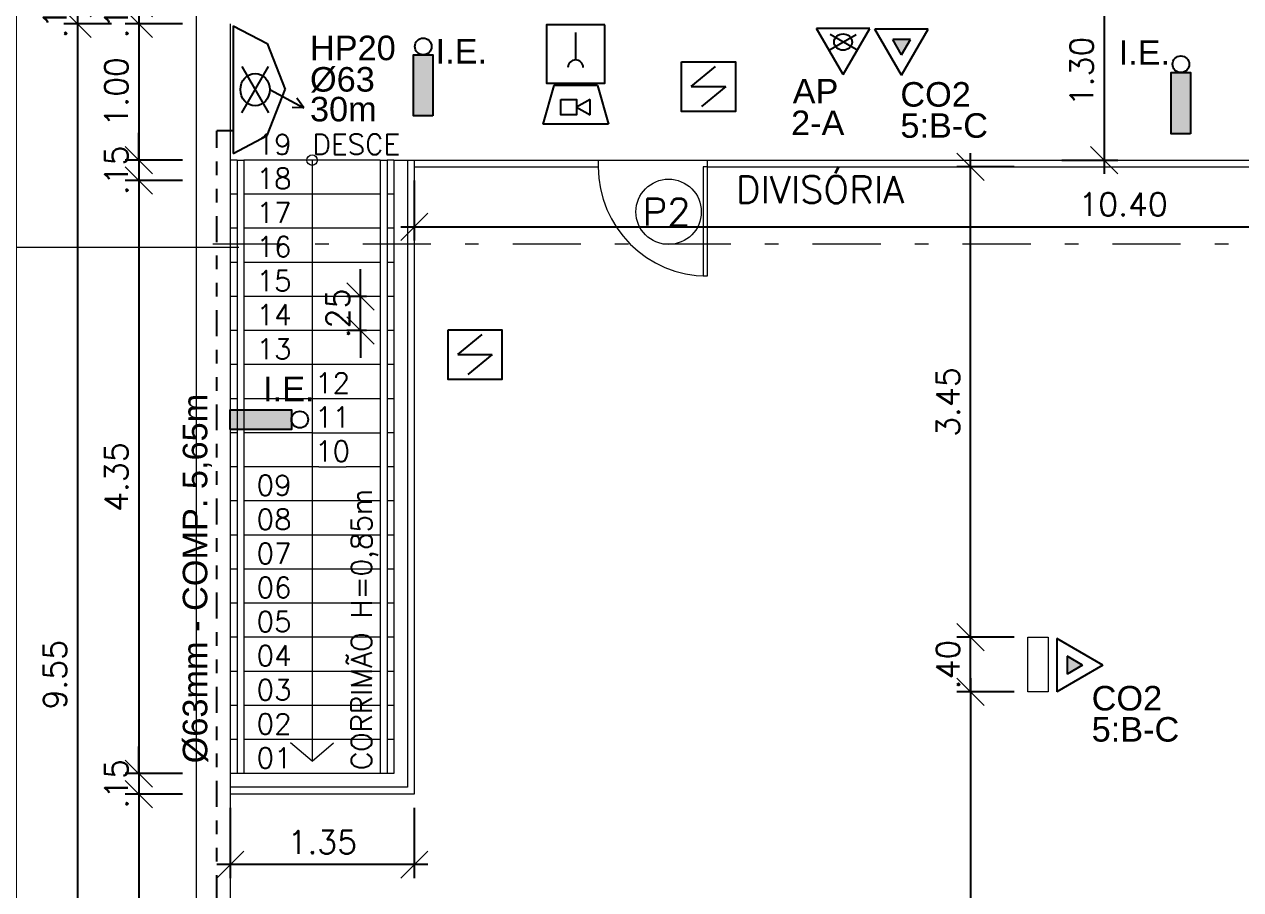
# Model space of a CAD drawing. Header units: millimetres. Extents: x 521 to 1055, y 261 to 520.
# Drawn here: x 666.04 to 674.97, y 493.17 to 499.51 of the extents above; entities that cross this region are included whole.
import ezdxf
from ezdxf.enums import TextEntityAlignment as Align

# ---------------------------------------------------------------- set-up
doc = ezdxf.new("R2010")
doc.units = ezdxf.units.MM
for name, pattern in [('CONTINU', [0]), ('DASHDOTX2', [2, 1, -0.5, 0, -0.5]), ('DIVIDE2', [15.875, 6.35, -3.175, 0, -3.175, 0, -3.175])]:
    doc.linetypes.add(name, pattern=pattern)
doc.layers.add('0.1', color=8, linetype='Continuous', lineweight=13)
doc.layers.add('ppci', color=8, linetype='Continuous')
doc.styles.add('80X50', font='romans.shx')
doc.styles.add('ROMANS', font='romans')
doc.styles.get("Standard").update_dxf_attribs({"font": 'romans.shx'})
doc.styles.add('STYLE1', font='sanss___.ttf')
doc.dimstyles.new('Fares Eng - 50', dxfattribs={"dimscale": 2, "dimtxt": 0.085, "dimasz": 0.1, "dimexe": 0.05, "dimexo": 0.05, "dimgap": 0.04, "dimtad": 1, "dimzin": 4, "dimdsep": 46, "dimtxsty": 'ROMANS', "dimblk1": 'OBLIQUE', "dimblk2": 'OBLIQUE', "dimsah": 1, "dimcen": 0.05, "dimdle": 0.05, "dimclrd": 8, "dimclre": 8, "dimclrt": 8, "dimaunit": 1, "dimadec": 0, "dimazin": 0, "dimtfac": 1, "dimtix": 1, "dimtmove": 2, "dimatfit": 0, "dimldrblk": 'OPEN90', "dimfxl": 1, "dimtolj": 1, "dimtzin": 0, "dimarcsym": 0})

# ---------------------------------------------------------------- blocks, each defined once
blk = doc.blocks.new('_OBLIQUE')
at = {"color": 0, "linetype": 'ByBlock'}
blk.add_line((-0.5, -0.5), (0.5, 0.5), dxfattribs=at)
blk = doc.blocks.new('*D78')
at = {"layer": '0.1', "color": 8, "linetype": 'CONTINU', "lineweight": -2, "transparency": 16777216}
for p, q in [((666.8814, 499.6669), (666.8814, 499.8669)), ((667.2027, 499.6669), (666.7814, 499.6669)), ((666.8814, 499.6669), (666.8814, 499.5169)), ((667.2027, 499.5169), (666.7814, 499.5169)), ((666.8814, 499.5169), (666.8814, 499.3169))]:
    blk.add_line(p, q, dxfattribs=at)
at = {"layer": 'DEFPOINTS', "color": 0, "linetype": 'CONTINU', "lineweight": -2, "transparency": 16777216}
for p in [(667.3027, 499.6669), (666.8814, 499.5169), (667.3027, 499.5169)]:
    blk.add_point(p, dxfattribs=at)
at = {"layer": '0.1', "color": 8, "linetype": 'CONTINU', "lineweight": -2, "transparency": 16777216, "xscale": 0.2, "yscale": 0.2, "zscale": 0.2}
for p, rotation in [((666.8814, 499.6669), 270), ((666.8814, 499.5169), 90)]:
    blk.add_blockref('_OBLIQUE', p, dxfattribs=dict(at, rotation=rotation))
at = {"layer": '0.1', "color": 8, "linetype": 'CONTINU', "transparency": 16777216, "insert": (666.7164, 499.5919), "char_height": 0.17, "attachment_point": 5, "rotation": 90, "style": 'ROMANS'}
blk.add_mtext('\\A1;.15', dxfattribs=at)
blk = doc.blocks.new('_Open90')
at = {"color": 0, "linetype": 'ByBlock', "lineweight": -2}
for p, q in [((-0.5, 0.5), (0, 0)), ((0, 0), (-1, 0)), ((0, 0), (-0.5, -0.5))]:
    blk.add_line(p, q, dxfattribs=at)
blk = doc.blocks.new('*D79')
at = {"layer": '0.1', "color": 8, "linetype": 'CONTINU', "lineweight": -2, "transparency": 16777216}
for p, q in [((666.8814, 499.6169), (666.8814, 498.4169)), ((667.2027, 499.5169), (666.7814, 499.5169)), ((667.2027, 498.5169), (666.7814, 498.5169))]:
    blk.add_line(p, q, dxfattribs=at)
at = {"layer": 'DEFPOINTS', "color": 0, "linetype": 'CONTINU', "lineweight": -2, "transparency": 16777216}
for p in [(667.3027, 499.5169), (666.8814, 498.5169), (667.3027, 498.5169)]:
    blk.add_point(p, dxfattribs=at)
at = {"layer": '0.1', "color": 8, "linetype": 'CONTINU', "lineweight": -2, "transparency": 16777216, "xscale": 0.2, "yscale": 0.2, "zscale": 0.2}
for p, rotation in [((666.8814, 499.5169), 90), ((666.8814, 498.5169), 270)]:
    blk.add_blockref('_OBLIQUE', p, dxfattribs=dict(at, rotation=rotation))
at = {"layer": '0.1', "color": 8, "linetype": 'CONTINU', "transparency": 16777216, "insert": (666.7164, 499.0169), "char_height": 0.17, "attachment_point": 5, "rotation": 90, "style": 'ROMANS'}
blk.add_mtext('\\A1;1.00', dxfattribs=at)
blk = doc.blocks.new('*D80')
at = {"layer": '0.1', "color": 8, "linetype": 'CONTINU', "lineweight": -2, "transparency": 16777216}
for p, q in [((666.8814, 498.5169), (666.8814, 498.7169)), ((667.2027, 498.5169), (666.7814, 498.5169)), ((666.8814, 498.5169), (666.8814, 498.3669)), ((667.2027, 498.3669), (666.7814, 498.3669)), ((666.8814, 498.3669), (666.8814, 498.1669))]:
    blk.add_line(p, q, dxfattribs=at)
at = {"layer": 'DEFPOINTS', "color": 0, "linetype": 'CONTINU', "lineweight": -2, "transparency": 16777216}
for p in [(667.3027, 498.5169), (666.8814, 498.3669), (667.3027, 498.3669)]:
    blk.add_point(p, dxfattribs=at)
at = {"layer": '0.1', "color": 8, "linetype": 'CONTINU', "lineweight": -2, "transparency": 16777216, "xscale": 0.2, "yscale": 0.2, "zscale": 0.2}
for p, rotation in [((666.8814, 498.5169), 270), ((666.8814, 498.3669), 90)]:
    blk.add_blockref('_OBLIQUE', p, dxfattribs=dict(at, rotation=rotation))
at = {"layer": '0.1', "color": 8, "linetype": 'CONTINU', "transparency": 16777216, "insert": (666.7164, 498.4419), "char_height": 0.17, "attachment_point": 5, "rotation": 90, "style": 'ROMANS'}
blk.add_mtext('\\A1;.15', dxfattribs=at)
blk = doc.blocks.new('*D81')
at = {"layer": '0.1', "color": 8, "linetype": 'CONTINU', "lineweight": -2, "transparency": 16777216}
for p, q in [((666.8814, 498.4669), (666.8814, 493.9169)), ((667.2027, 498.3669), (666.7814, 498.3669)), ((667.2027, 494.0169), (666.7814, 494.0169))]:
    blk.add_line(p, q, dxfattribs=at)
at = {"layer": 'DEFPOINTS', "color": 0, "linetype": 'CONTINU', "lineweight": -2, "transparency": 16777216}
for p in [(667.3027, 498.3669), (666.8814, 494.0169), (667.3027, 494.0169)]:
    blk.add_point(p, dxfattribs=at)
at = {"layer": '0.1', "color": 8, "linetype": 'CONTINU', "lineweight": -2, "transparency": 16777216, "xscale": 0.2, "yscale": 0.2, "zscale": 0.2}
for p, rotation in [((666.8814, 498.3669), 90), ((666.8814, 494.0169), 270)]:
    blk.add_blockref('_OBLIQUE', p, dxfattribs=dict(at, rotation=rotation))
at = {"layer": '0.1', "color": 8, "linetype": 'CONTINU', "transparency": 16777216, "insert": (666.7164, 496.1919), "char_height": 0.17, "attachment_point": 5, "rotation": 90, "style": 'ROMANS'}
blk.add_mtext('\\A1;4.35', dxfattribs=at)
blk = doc.blocks.new('*D85')
at = {"layer": '0.1', "color": 8, "linetype": 'CONTINU', "lineweight": -2, "transparency": 16777216}
for p, q in [((666.4321, 499.6669), (666.4321, 499.8669)), ((666.6814, 499.6669), (666.3321, 499.6669)), ((666.4321, 499.6669), (666.4321, 499.5169)), ((666.6814, 499.5169), (666.3321, 499.5169)), ((666.4321, 499.5169), (666.4321, 499.3169))]:
    blk.add_line(p, q, dxfattribs=at)
at = {"layer": 'DEFPOINTS', "color": 0, "linetype": 'CONTINU', "lineweight": -2, "transparency": 16777216}
for p in [(666.7814, 499.6669), (666.4321, 499.5169), (666.7814, 499.5169)]:
    blk.add_point(p, dxfattribs=at)
at = {"layer": '0.1', "color": 8, "linetype": 'CONTINU', "lineweight": -2, "transparency": 16777216, "xscale": 0.2, "yscale": 0.2, "zscale": 0.2}
for p, rotation in [((666.4321, 499.6669), 270), ((666.4321, 499.5169), 90)]:
    blk.add_blockref('_OBLIQUE', p, dxfattribs=dict(at, rotation=rotation))
at = {"layer": '0.1', "color": 8, "linetype": 'CONTINU', "transparency": 16777216, "insert": (666.2671, 499.5919), "char_height": 0.17, "attachment_point": 5, "rotation": 90, "style": 'ROMANS'}
blk.add_mtext('\\A1;.15', dxfattribs=at)
blk = doc.blocks.new('*D86')
at = {"layer": '0.1', "color": 8, "linetype": 'CONTINU', "lineweight": -2, "transparency": 16777216}
for p, q in [((666.4321, 499.6169), (666.4321, 489.8669)), ((666.6814, 499.5169), (666.3321, 499.5169)), ((666.6814, 489.9669), (666.3321, 489.9669))]:
    blk.add_line(p, q, dxfattribs=at)
at = {"layer": 'DEFPOINTS', "color": 0, "linetype": 'CONTINU', "lineweight": -2, "transparency": 16777216}
for p in [(666.7814, 499.5169), (666.4321, 489.9669), (666.7814, 489.9669)]:
    blk.add_point(p, dxfattribs=at)
at = {"layer": '0.1', "color": 8, "linetype": 'CONTINU', "lineweight": -2, "transparency": 16777216, "xscale": 0.2, "yscale": 0.2, "zscale": 0.2}
for p, rotation in [((666.4321, 499.5169), 90), ((666.4321, 489.9669), 270)]:
    blk.add_blockref('_OBLIQUE', p, dxfattribs=dict(at, rotation=rotation))
at = {"layer": '0.1', "color": 8, "linetype": 'CONTINU', "transparency": 16777216, "insert": (666.2671, 494.7419), "char_height": 0.17, "attachment_point": 5, "rotation": 90, "style": 'ROMANS'}
blk.add_mtext('\\A1;9.55', dxfattribs=at)
blk = doc.blocks.new('*D89')
at = {"layer": '0.1', "color": 8, "linetype": 'CONTINU', "lineweight": -2, "transparency": 16777216}
for p, q in [((665.9829, 486.6169), (665.9829, 504.8169)), ((666.2321, 504.7169), (665.8829, 504.7169)), ((666.2321, 486.7169), (665.8829, 486.7169))]:
    blk.add_line(p, q, dxfattribs=at)
at = {"layer": 'DEFPOINTS', "color": 0, "linetype": 'CONTINU', "lineweight": -2, "transparency": 16777216}
for p in [(665.9829, 504.7169), (666.3321, 504.7169), (666.3321, 486.7169)]:
    blk.add_point(p, dxfattribs=at)
at = {"layer": '0.1', "color": 8, "linetype": 'CONTINU', "lineweight": -2, "transparency": 16777216, "xscale": 0.2, "yscale": 0.2, "zscale": 0.2}
for p, rotation in [((665.9829, 504.7169), 90), ((665.9829, 486.7169), 270)]:
    blk.add_blockref('_OBLIQUE', p, dxfattribs=dict(at, rotation=rotation))
at = {"layer": '0.1', "color": 8, "linetype": 'CONTINU', "transparency": 16777216, "insert": (665.8179, 495.7169), "char_height": 0.17, "attachment_point": 5, "rotation": 90, "style": 'ROMANS'}
blk.add_mtext('\\A1;18.00', dxfattribs=at)
blk = doc.blocks.new('*D186')
at = {"layer": '0.1', "color": 8, "linetype": 'CONTINU', "lineweight": -2, "transparency": 16777216}
for p, q in [((673.9631, 499.9169), (673.9631, 498.4169)), ((673.6527, 499.8169), (674.0631, 499.8169)), ((673.6527, 498.5169), (674.0631, 498.5169))]:
    blk.add_line(p, q, dxfattribs=at)
at = {"layer": 'DEFPOINTS', "color": 0, "linetype": 'CONTINU', "lineweight": -2, "transparency": 16777216}
for p in [(673.5527, 499.8169), (673.5527, 498.5169), (673.9631, 498.5169)]:
    blk.add_point(p, dxfattribs=at)
at = {"layer": '0.1', "color": 8, "linetype": 'CONTINU', "lineweight": -2, "transparency": 16777216, "xscale": 0.2, "yscale": 0.2, "zscale": 0.2}
for p, rotation in [((673.9631, 499.8169), 90), ((673.9631, 498.5169), 270)]:
    blk.add_blockref('_OBLIQUE', p, dxfattribs=dict(at, rotation=rotation))
at = {"layer": '0.1', "color": 8, "linetype": 'CONTINU', "transparency": 16777216, "insert": (673.7981, 499.1669), "char_height": 0.17, "attachment_point": 5, "rotation": 90, "style": 'ROMANS'}
blk.add_mtext('\\A1;1.30', dxfattribs=at)
blk = doc.blocks.new('*D189')
at = {"layer": '0.1', "color": 8, "linetype": 'CONTINU', "lineweight": -2, "transparency": 16777216}
for p, q in [((666.8814, 494.0169), (666.8814, 494.2169)), ((667.2027, 494.0169), (666.7814, 494.0169)), ((666.8814, 494.0169), (666.8814, 493.8669)), ((667.2027, 493.8669), (666.7814, 493.8669)), ((666.8814, 493.8669), (666.8814, 493.6669))]:
    blk.add_line(p, q, dxfattribs=at)
at = {"layer": 'DEFPOINTS', "color": 0, "linetype": 'CONTINU', "lineweight": -2, "transparency": 16777216}
for p in [(667.3027, 494.0169), (666.8814, 493.8669), (667.3027, 493.8669)]:
    blk.add_point(p, dxfattribs=at)
at = {"layer": '0.1', "color": 8, "linetype": 'CONTINU', "lineweight": -2, "transparency": 16777216, "xscale": 0.2, "yscale": 0.2, "zscale": 0.2}
for p, rotation in [((666.8814, 494.0169), 270), ((666.8814, 493.8669), 90)]:
    blk.add_blockref('_OBLIQUE', p, dxfattribs=dict(at, rotation=rotation))
at = {"layer": '0.1', "color": 8, "linetype": 'CONTINU', "transparency": 16777216, "insert": (666.7164, 493.9419), "char_height": 0.17, "attachment_point": 5, "rotation": 90, "style": 'ROMANS'}
blk.add_mtext('\\A1;.15', dxfattribs=at)
blk = doc.blocks.new('*D190')
at = {"layer": '0.1', "color": 8, "linetype": 'CONTINU', "lineweight": -2, "transparency": 16777216}
for p, q in [((666.8814, 493.9669), (666.8814, 489.8669)), ((667.2027, 493.8669), (666.7814, 493.8669)), ((667.2027, 489.9669), (666.7814, 489.9669))]:
    blk.add_line(p, q, dxfattribs=at)
at = {"layer": 'DEFPOINTS', "color": 0, "linetype": 'CONTINU', "lineweight": -2, "transparency": 16777216}
for p in [(667.3027, 493.8669), (666.8814, 489.9669), (667.3027, 489.9669)]:
    blk.add_point(p, dxfattribs=at)
at = {"layer": '0.1', "color": 8, "linetype": 'CONTINU', "lineweight": -2, "transparency": 16777216, "xscale": 0.2, "yscale": 0.2, "zscale": 0.2}
for p, rotation in [((666.8814, 493.8669), 90), ((666.8814, 489.9669), 270)]:
    blk.add_blockref('_OBLIQUE', p, dxfattribs=dict(at, rotation=rotation))
at = {"layer": '0.1', "color": 8, "linetype": 'CONTINU', "transparency": 16777216, "insert": (666.7164, 491.9169), "char_height": 0.17, "attachment_point": 5, "rotation": 90, "style": 'ROMANS'}
blk.add_mtext('\\A1;3.90', dxfattribs=at)
blk = doc.blocks.new('*D191')
at = {"layer": '0.1', "color": 8, "linetype": 'CONTINU', "lineweight": -2, "transparency": 16777216}
for p, q in [((668.507, 497.5169), (668.507, 497.7169)), ((668.5527, 497.5169), (668.407, 497.5169)), ((668.507, 497.2669), (668.507, 497.5169)), ((668.5527, 497.2669), (668.407, 497.2669)), ((668.507, 497.2669), (668.507, 497.0669))]:
    blk.add_line(p, q, dxfattribs=at)
at = {"layer": 'DEFPOINTS', "color": 0, "linetype": 'CONTINU', "lineweight": -2, "transparency": 16777216}
for p in [(668.507, 497.5169), (668.6527, 497.5169), (668.6527, 497.2669)]:
    blk.add_point(p, dxfattribs=at)
at = {"layer": '0.1', "color": 8, "linetype": 'CONTINU', "lineweight": -2, "transparency": 16777216, "xscale": 0.2, "yscale": 0.2, "zscale": 0.2}
for p, rotation in [((668.507, 497.5169), 270), ((668.507, 497.2669), 90)]:
    blk.add_blockref('_OBLIQUE', p, dxfattribs=dict(at, rotation=rotation))
at = {"layer": '0.1', "color": 8, "linetype": 'CONTINU', "transparency": 16777216, "insert": (668.342, 497.3919), "char_height": 0.17, "attachment_point": 5, "rotation": 90, "style": 'ROMANS'}
blk.add_mtext('\\A1;.25', dxfattribs=at)
blk = doc.blocks.new('Cor-4A')
h = blk.add_hatch(color=1)
edge = h.paths.add_edge_path()
edge.add_line((-0.000046, -0.007316), (-0.007572, 0))
edge.add_line((-0.007572, 0), (-0.000141, 0.007314))
edge.add_line((-0.000141, 0.007314), (-0.000141, 0.004997))
edge.add_arc((0.000001, 0), 0.004999, 91.62163, 269.46796)
edge.add_line((-0.000046, -0.004999), (-0.000046, -0.007316))
at = {"linetype": 'DASHDOTX2'}
blk.add_line((0, 0.037351), (0, 0.004998), dxfattribs=at)
at = {"color": 1}
blk.add_lwpolyline([(-0.000046, -0.007316), (-0.007572, 0), (-0.000141, 0.007314), (-0.000141, 0.004997, 0.98138), (-0.000046, -0.004999)], format="xyb", close=True, dxfattribs=at)
blk.add_circle((0, 0), 0.004998, dxfattribs=at)
at = {"color": 3, "style": 'ROMANS'}
blk.add_attdef('O', text='', height=0.006, rotation=90, dxfattribs=at).set_placement((0.000194, 0), align=Align.MIDDLE)
blk = doc.blocks.new('*D3390')
at = {"layer": '0.1', "color": 8, "linetype": 'CONTINU', "lineweight": -2, "transparency": 16777216}
for p, q in [((672.9827, 495.0169), (672.9827, 495.2169)), ((673.3027, 495.0169), (672.8827, 495.0169)), ((672.9827, 494.6169), (672.9827, 495.0169)), ((673.3027, 494.6169), (672.8827, 494.6169)), ((672.9827, 494.6169), (672.9827, 494.4169))]:
    blk.add_line(p, q, dxfattribs=at)
at = {"layer": 'DEFPOINTS', "color": 0, "linetype": 'CONTINU', "lineweight": -2, "transparency": 16777216}
for p in [(672.9827, 495.0169), (673.4027, 495.0169), (673.4027, 494.6169)]:
    blk.add_point(p, dxfattribs=at)
at = {"layer": '0.1', "color": 8, "linetype": 'CONTINU', "lineweight": -2, "transparency": 16777216, "xscale": 0.2, "yscale": 0.2, "zscale": 0.2}
for p, rotation in [((672.9827, 495.0169), 270), ((672.9827, 494.6169), 90)]:
    blk.add_blockref('_OBLIQUE', p, dxfattribs=dict(at, rotation=rotation))
at = {"layer": '0.1', "color": 8, "linetype": 'CONTINU', "lineweight": -2, "transparency": 16777216, "insert": (672.8177, 494.8169), "char_height": 0.17, "attachment_point": 5, "rotation": 90, "style": 'ROMANS'}
blk.add_mtext('\\A1;.40', dxfattribs=at)
blk = doc.blocks.new('*D3391')
at = {"layer": '0.1', "color": 8, "linetype": 'CONTINU', "lineweight": -2, "transparency": 16777216}
for p, q in [((672.9827, 494.7169), (672.9827, 490.0169)), ((673.3027, 494.6169), (672.8827, 494.6169)), ((673.3027, 490.1169), (672.8827, 490.1169))]:
    blk.add_line(p, q, dxfattribs=at)
at = {"layer": 'DEFPOINTS', "color": 0, "linetype": 'CONTINU', "lineweight": -2, "transparency": 16777216}
for p in [(673.4027, 494.6169), (672.9827, 490.1169), (673.4027, 490.1169)]:
    blk.add_point(p, dxfattribs=at)
at = {"layer": '0.1', "color": 8, "linetype": 'CONTINU', "lineweight": -2, "transparency": 16777216, "xscale": 0.2, "yscale": 0.2, "zscale": 0.2}
for p, rotation in [((672.9827, 494.6169), 90), ((672.9827, 490.1169), 270)]:
    blk.add_blockref('_OBLIQUE', p, dxfattribs=dict(at, rotation=rotation))
at = {"layer": '0.1', "color": 8, "linetype": 'CONTINU', "lineweight": -2, "transparency": 16777216, "insert": (672.8177, 492.3669), "char_height": 0.17, "attachment_point": 5, "rotation": 90, "style": 'ROMANS'}
blk.add_mtext('\\A1;4.50', dxfattribs=at)
blk = doc.blocks.new('*D3393')
at = {"layer": '0.1', "color": 8, "linetype": 'CONTINU', "lineweight": -2, "transparency": 16777216}
for p, q in [((672.9827, 494.9169), (672.9827, 498.5669)), ((673.3027, 498.4669), (672.8827, 498.4669)), ((673.3027, 495.0169), (672.8827, 495.0169))]:
    blk.add_line(p, q, dxfattribs=at)
at = {"layer": 'DEFPOINTS', "color": 0, "linetype": 'CONTINU', "lineweight": -2, "transparency": 16777216}
for p in [(672.9827, 498.4669), (673.4027, 498.4669), (673.4027, 495.0169)]:
    blk.add_point(p, dxfattribs=at)
at = {"layer": '0.1', "color": 8, "linetype": 'CONTINU', "lineweight": -2, "transparency": 16777216, "xscale": 0.2, "yscale": 0.2, "zscale": 0.2}
for p, rotation in [((672.9827, 498.4669), 90), ((672.9827, 495.0169), 270)]:
    blk.add_blockref('_OBLIQUE', p, dxfattribs=dict(at, rotation=rotation))
at = {"layer": '0.1', "color": 8, "linetype": 'CONTINU', "lineweight": -2, "transparency": 16777216, "insert": (672.8177, 496.7419), "char_height": 0.17, "attachment_point": 5, "rotation": 90, "style": 'ROMANS'}
blk.add_mtext('\\A1;3.45', dxfattribs=at)
blk = doc.blocks.new('*D3394')
at = {"layer": '0.1', "color": 8, "linetype": 'CONTINU', "lineweight": -2, "transparency": 16777216}
for p, q in [((667.5527, 493.7669), (667.5527, 493.2494)), ((668.9027, 493.7669), (668.9027, 493.2494)), ((669.0027, 493.3494), (667.4527, 493.3494))]:
    blk.add_line(p, q, dxfattribs=at)
at = {"layer": 'DEFPOINTS', "color": 0, "linetype": 'CONTINU', "lineweight": -2, "transparency": 16777216}
for p in [(667.5527, 493.8669), (668.9027, 493.8669), (667.5527, 493.3494)]:
    blk.add_point(p, dxfattribs=at)
at = {"layer": '0.1', "color": 8, "linetype": 'CONTINU', "lineweight": -2, "transparency": 16777216, "xscale": 0.2, "yscale": 0.2, "zscale": 0.2, "rotation": 180}
blk.add_blockref('_OBLIQUE', (667.5527, 493.3494), dxfattribs=at)
at = {"layer": '0.1', "color": 8, "linetype": 'CONTINU', "lineweight": -2, "transparency": 16777216, "xscale": 0.2, "yscale": 0.2, "zscale": 0.2}
blk.add_blockref('_OBLIQUE', (668.9027, 493.3494), dxfattribs=at)
at = {"layer": '0.1', "color": 8, "linetype": 'CONTINU', "lineweight": -2, "transparency": 16777216, "insert": (668.2277, 493.5144), "char_height": 0.17, "attachment_point": 5, "style": 'ROMANS'}
blk.add_mtext('\\A1;1.35', dxfattribs=at)
blk = doc.blocks.new('*D3396')
at = {"layer": '0.1', "color": 8, "linetype": 'CONTINU', "lineweight": -2, "transparency": 16777216}
for p, q in [((668.9027, 498.3669), (668.9027, 497.9275)), ((679.3027, 498.3669), (679.3027, 497.9275)), ((668.8027, 498.0275), (679.4027, 498.0275))]:
    blk.add_line(p, q, dxfattribs=at)
at = {"layer": 'DEFPOINTS', "color": 0, "linetype": 'CONTINU', "lineweight": -2, "transparency": 16777216}
for p in [(668.9027, 498.4669), (679.3027, 498.4669), (679.3027, 498.0275)]:
    blk.add_point(p, dxfattribs=at)
at = {"layer": '0.1', "color": 8, "linetype": 'CONTINU', "lineweight": -2, "transparency": 16777216, "xscale": 0.2, "yscale": 0.2, "zscale": 0.2, "rotation": 180}
blk.add_blockref('_OBLIQUE', (668.9027, 498.0275), dxfattribs=at)
at = {"layer": '0.1', "color": 8, "linetype": 'CONTINU', "lineweight": -2, "transparency": 16777216, "xscale": 0.2, "yscale": 0.2, "zscale": 0.2}
blk.add_blockref('_OBLIQUE', (679.3027, 498.0275), dxfattribs=at)
at = {"layer": '0.1', "color": 8, "linetype": 'CONTINU', "lineweight": -2, "transparency": 16777216, "insert": (674.1027, 498.1925), "char_height": 0.17, "attachment_point": 5, "style": 'ROMANS'}
blk.add_mtext('\\A1;10.40', dxfattribs=at)

msp = doc.modelspace()

# ---------------------------------------------------------------- hatches: boundary and pattern name
at = {"layer": 'ppci'}
for points in [[(672.4772, 499.28923), (672.5423, 499.40198), (672.4121, 499.40198)], [(669.03937, 499.28912), (668.89687, 499.28912), (668.89687, 498.84059), (669.03937, 498.84059)], [(674.59786, 499.15815), (674.45536, 499.15815), (674.45536, 498.70962), (674.59786, 498.70962)], [(668.00125, 496.54203), (668.00125, 496.68453), (667.55272, 496.68453), (667.55272, 496.54203)], [(673.80476, 494.81232), (673.69201, 494.87742), (673.69201, 494.74722)]]:
    msp.add_hatch(color=10, dxfattribs=at).paths.add_polyline_path(points)

# ---------------------------------------------------------------- linework, layer by layer
at = {"layer": '0.1', "color": 7}
for p, q in [((667.30272, 504.71692), (667.30272, 489.71692)), ((667.55272, 499.51692), (667.55272, 489.71692)), ((668.75272, 498.51692), (668.75272, 495.91692)), ((668.75272, 498.51692), (668.90272, 498.51692)), ((668.90272, 498.51692), (668.90272, 493.86692)), ((668.75272, 495.91692), (668.75272, 494.01692)), ((668.75272, 494.01692), (667.55272, 494.01692)), ((668.90272, 493.86692), (667.55272, 493.86692))]:
    msp.add_line(p, q, dxfattribs=at)
at = {"layer": '0.1', "color": 8}
for p, q in [((667.60272, 498.51692), (667.55272, 498.51692)), ((667.60272, 498.51692), (667.60272, 497.06692)), ((667.60272, 498.51692), (667.65272, 498.51692)), ((667.65272, 498.51692), (667.65272, 497.01692)), ((668.65272, 498.51692), (667.65272, 498.51692)), ((668.15272, 498.51692), (668.15272, 494.10733)), ((668.65272, 498.51692), (668.65272, 496.01692)), ((668.65272, 498.51692), (668.70272, 498.51692)), ((668.75272, 498.51692), (668.70272, 498.51692)), ((668.70272, 498.51692), (668.70272, 495.96692)), ((670.25272, 498.51692), (671.05272, 498.51692)), ((667.60272, 498.26692), (667.55272, 498.26692)), ((668.65272, 498.26692), (667.65272, 498.26692)), ((668.75272, 498.26692), (668.70272, 498.26692)), ((667.60272, 498.01692), (667.55272, 498.01692)), ((668.65272, 498.01692), (667.65272, 498.01692)), ((668.75272, 498.01692), (668.70272, 498.01692)), ((667.60272, 497.76692), (667.55272, 497.76692)), ((668.65272, 497.76692), (667.65272, 497.76692)), ((668.75272, 497.76692), (668.70272, 497.76692)), ((667.60272, 497.51692), (667.55272, 497.51692)), ((668.65272, 497.51692), (667.65272, 497.51692)), ((668.75272, 497.51692), (668.70272, 497.51692)), ((667.60272, 497.26692), (667.55272, 497.26692)), ((668.65272, 497.26692), (667.65272, 497.26692)), ((668.75272, 497.26692), (668.70272, 497.26692)), ((667.60272, 497.06692), (667.60272, 494.01692)), ((667.60272, 497.01692), (667.55272, 497.01692)), ((668.65272, 497.01692), (667.65272, 497.01692)), ((667.65272, 497.01692), (667.65272, 494.01692)), ((668.75272, 497.01692), (668.70272, 497.01692)), ((667.60272, 496.76692), (667.55272, 496.76692)), ((667.90272, 496.76692), (667.65272, 496.76692)), ((668.65272, 496.76692), (667.90272, 496.76692)), ((668.75272, 496.76692), (668.70272, 496.76692)), ((667.60272, 496.51692), (667.55272, 496.51692)), ((668.15272, 496.51692), (667.65272, 496.51692)), ((668.15272, 496.51692), (668.65272, 496.51692)), ((668.75272, 496.51692), (668.70272, 496.51692)), ((667.60272, 496.26692), (667.55272, 496.26692)), ((668.20244, 496.26692), (667.65272, 496.26692)), ((668.20244, 496.26692), (668.40272, 496.26692)), ((668.65272, 496.26692), (668.40272, 496.26692)), ((668.75272, 496.26692), (668.70272, 496.26692)), ((667.60272, 496.01692), (667.55272, 496.01692)), ((668.65272, 496.01692), (667.65272, 496.01692)), ((668.65272, 496.01692), (668.65272, 494.01692)), ((668.75272, 496.01692), (668.70272, 496.01692)), ((668.70272, 495.96692), (668.70272, 494.01692)), ((667.60272, 495.76692), (667.55272, 495.76692)), ((668.65272, 495.76692), (667.65272, 495.76692)), ((668.75272, 495.76692), (668.70272, 495.76692)), ((667.60272, 495.51692), (667.55272, 495.51692)), ((668.65272, 495.51692), (667.65272, 495.51692)), ((668.75272, 495.51692), (668.70272, 495.51692)), ((667.60272, 495.26692), (667.55272, 495.26692)), ((668.65272, 495.26692), (667.65272, 495.26692)), ((668.75272, 495.26692), (668.70272, 495.26692)), ((667.60272, 495.01692), (667.55272, 495.01692)), ((668.65272, 495.01692), (667.65272, 495.01692)), ((668.75272, 495.01692), (668.70272, 495.01692)), ((667.60272, 494.76692), (667.55272, 494.76692)), ((668.65272, 494.76692), (667.65272, 494.76692)), ((668.75272, 494.76692), (668.70272, 494.76692)), ((667.60272, 494.51692), (667.55272, 494.51692)), ((668.65272, 494.51692), (667.65272, 494.51692)), ((668.75272, 494.51692), (668.70272, 494.51692)), ((667.60272, 494.26692), (667.55272, 494.26692)), ((668.65272, 494.26692), (667.65272, 494.26692)), ((668.15272, 494.10733), (667.99531, 494.24208)), ((668.15272, 494.10733), (668.31013, 494.24208)), ((668.75272, 494.26692), (668.70272, 494.26692))]:
    msp.add_line(p, q, dxfattribs=at)
at = {"layer": '0.1', "color": 8, "linetype": 'CONTINU'}
for p, q in [((668.85272, 498.51692), (670.25272, 498.51692)), ((668.85272, 498.51692), (668.85272, 493.91692)), ((670.25272, 498.51692), (670.25272, 498.46692)), ((671.05272, 498.51692), (679.50272, 498.51692)), ((671.05272, 498.46692), (671.05272, 498.51692)), ((668.90272, 498.46692), (670.25272, 498.46692)), ((671.05272, 498.46692), (679.50272, 498.46692)), ((668.85272, 493.91692), (667.55272, 493.91692))]:
    msp.add_line(p, q, dxfattribs=at)
at = {"layer": '0.1', "color": 8, "linetype": 'DASHDOTX2', "ltscale": 0.5}
msp.add_line((667.42476, 497.90205), (756.12641, 497.90205), dxfattribs=at)
at = {"layer": '0.1', "color": 8}
msp.add_lwpolyline([(671.05272, 498.46692), (671.02272, 498.46692), (671.02272, 497.66692), (671.05272, 497.66692)], close=True, dxfattribs=at)
at = {"layer": '0.1', "color": 7}
msp.add_lwpolyline([(673.40272, 495.01692), (673.55272, 495.01692), (673.55272, 494.61692), (673.40272, 494.61692)], close=True, dxfattribs=at)
at = {"layer": '0.1', "color": 8}
for centre, radius in [((668.15272, 498.51692), 0.03865), ((670.76832, 498.13763), 0.23964)]:
    msp.add_circle(centre, radius, dxfattribs=at)
msp.add_arc((671.05272, 498.46692), 0.8, 180, 270, dxfattribs=at)
at = {"layer": 'ppci', "color": 10, "linetype": 'Continuous'}
for p, q in [((667.57326, 499.50194), (667.57326, 498.5654)), ((667.57326, 499.50194), (667.82422, 499.37125)), ((672.24369, 499.48129), (671.85369, 499.48129)), ((672.04869, 499.14354), (671.85369, 499.48129)), ((672.04869, 499.14354), (672.24369, 499.48129)), ((672.6722, 499.47698), (672.2822, 499.47698)), ((672.4772, 499.13923), (672.2822, 499.47698)), ((672.4772, 499.13923), (672.6722, 499.47698)), ((667.82422, 499.37125), (667.95558, 499.03367)), ((670.08581, 499.45217), (670.08581, 499.25179)), ((672.5423, 499.40198), (672.4121, 499.40198)), ((672.4772, 499.28923), (672.4121, 499.40198)), ((672.4772, 499.28923), (672.5423, 499.40198)), ((667.63617, 499.20414), (667.83307, 498.86309)), ((667.63638, 498.86358), (667.83295, 499.20404)), ((670.9341, 499.05624), (671.11273, 499.20255)), ((667.82422, 498.6961), (667.95558, 499.03367)), ((667.84244, 499.03367), (668.09209, 498.90074)), ((669.92526, 499.06431), (669.84498, 498.78043)), ((670.24637, 499.06431), (669.92526, 499.06431)), ((670.24637, 499.06431), (670.32665, 498.78043)), ((670.9341, 499.05624), (671.18741, 499.05624)), ((671.18741, 499.05624), (671.00878, 498.90993)), ((668.09209, 498.90074), (668.04196, 498.9699)), ((668.09209, 498.90074), (668.00673, 498.90372)), ((670.32665, 498.78043), (669.84498, 498.78043)), ((667.57326, 498.5654), (667.82422, 498.6961)), ((669.22112, 497.09021), (669.39975, 497.23652)), ((669.22112, 497.09021), (669.47443, 497.09021)), ((669.47443, 497.09021), (669.2958, 496.94389)), ((673.61701, 495.00732), (673.61701, 494.61732)), ((673.95476, 494.81232), (673.61701, 495.00732)), ((673.69201, 494.87742), (673.69201, 494.74722)), ((673.80476, 494.81232), (673.69201, 494.87742)), ((673.95476, 494.81232), (673.61701, 494.61732)), ((673.80476, 494.81232), (673.69201, 494.74722))]:
    msp.add_line(p, q, dxfattribs=at)
at = {"layer": 'ppci', "color": 10}
for p, q in [((671.95398, 499.32767), (672.14346, 499.43706)), ((672.14318, 499.32779), (671.95404, 499.43699)), ((670.19285, 498.96155), (670.09157, 498.90519)), ((670.19285, 498.84884), (670.19285, 498.96155)), ((670.09157, 498.90519), (670.19285, 498.84884))]:
    msp.add_line(p, q, dxfattribs=at)
at = {"layer": 'ppci', "color": 12, "linetype": 'DIVIDE2', "ltscale": 0.03}
for p in [(667.45272, 493.08242), (667.57326, 498.73071)]:
    msp.add_line(p, (667.45272, 498.73071), dxfattribs=at)
at = {"layer": 'ppci', "color": 10, "linetype": 'Continuous'}
for points in [[(670.29928, 499.50809), (669.87235, 499.50809), (669.87235, 499.08115), (670.29928, 499.08115)], [(670.86286, 499.23845), (671.25865, 499.23845), (671.25865, 498.87403), (670.86286, 498.87403)], [(669.14988, 497.27241), (669.54567, 497.27241), (669.54567, 496.908), (669.14988, 496.908)]]:
    msp.add_lwpolyline(points, close=True, dxfattribs=at)
at = {"layer": 'ppci', "color": 10}
for points in [[(669.03937, 498.84059), (668.89687, 498.84059), (668.89687, 499.28912), (669.03937, 499.28912)], [(674.59786, 498.70962), (674.45536, 498.70962), (674.45536, 499.15815), (674.59786, 499.15815)], [(669.97877, 498.96155), (670.09157, 498.96155), (670.09157, 498.84884), (669.97877, 498.84884)], [(667.55272, 496.54203), (667.55272, 496.68453), (668.00125, 496.68453), (668.00125, 496.54203)]]:
    msp.add_lwpolyline(points, close=True, dxfattribs=at)
for centre in [(668.96812, 499.35029), (674.52661, 499.21932), (668.06242, 496.61328)]:
    msp.add_circle(centre, 0.06117, dxfattribs=at)
at = {"layer": 'ppci', "color": 10, "linetype": 'Continuous'}
msp.add_arc((670.08581, 499.1961), 0.05569, 0, 180, dxfattribs=at)
at = {"layer": 'ppci', "color": 10}
msp.add_ellipse((672.04869, 499.38234), major_axis=(-0.06606, 0), ratio=0.9070953, dxfattribs=at)
at = {"layer": 'ppci', "color": 10, "linetype": 'Continuous'}
msp.add_ellipse((667.73459, 499.03367), major_axis=(0, 0.1189), ratio=0.9070953, dxfattribs=at)

# ---------------------------------------------------------------- block references
at = {"layer": '0.1', "color": 8}
ref = msp.add_blockref('Cor-4A', (664.26944, 497.87682), dxfattribs=dict(at, xscale=89.59999999999991, yscale=89.59999999999991, zscale=89.59999999999991, rotation=270))
ref.add_attrib('O', 'A', dxfattribs={"layer": '0', "color": 3, "height": 0.5376, "style": 'ROMANS', "text_generation_flag": 2}).set_placement((664.26944, 497.85943), align=Align.MIDDLE)

# ---------------------------------------------------------------- texts
at = {"layer": '0.1', "color": 8, "style": '80X50'}
for s, p in [('19', (667.74512, 498.55665)), ('DESCE', (668.15554, 498.55706)), ('18', (667.74512, 498.30665)), ('17', (667.74512, 498.05665)), ('16', (667.74512, 497.80665)), ('15', (667.74512, 497.55665)), ('14', (667.74512, 497.30665)), ('13', (667.74512, 497.05665)), ('12', (668.1743, 496.80665)), ('11', (668.1743, 496.55665)), ('10', (668.1743, 496.30665)), ('09', (667.74512, 496.05665)), ('08', (667.74512, 495.80665)), ('07', (667.74512, 495.55665)), ('06', (667.74512, 495.30665)), ('05', (667.74512, 495.05665)), ('04', (667.74512, 494.80665)), ('03', (667.74512, 494.55665)), ('02', (667.74512, 494.30665)), ('01', (667.74512, 494.05665))]:
    msp.add_text(s, height=0.15, dxfattribs=at).set_placement(p)
at = {"layer": '0.1', "color": 8}
for s, p in [('DIVISÓRIA', (671.26156, 498.20001)), ('P2', (670.57772, 498.03612))]:
    msp.add_text(s, height=0.2, dxfattribs=at).set_placement(p)
at = {"layer": '0.1', "color": 8, "style": '80X50'}
msp.add_text('CORRIMÃO H=0,85m', height=0.15, rotation=90, dxfattribs=at).set_placement((668.58982, 494.04287))
at = {"layer": 'ppci', "color": 10, "style": 'STYLE1'}
for s, p in [('HP20', (668.13752, 499.24944)), ('I.E.', (669.05927, 499.22524)), ('I.E.', (674.07064, 499.21557)), ('Ø63', (668.13752, 499.01917)), ('AP', (671.67848, 498.93227)), ('CO2', (672.4687, 498.90882)), ('30m', (668.13752, 498.80072)), ('2-A', (671.66685, 498.70004)), ('5:B-C', (672.4687, 498.68046)), ('I.E.', (667.79339, 496.74802)), ('CO2', (673.87209, 494.48012)), ('5:B-C', (673.87209, 494.25176))]:
    msp.add_text(s, height=0.18, dxfattribs=at).set_placement(p)
msp.add_text('Ø63mm - COMP. 5,65m', height=0.18, rotation=90, dxfattribs=at).set_placement((667.38392, 494.09244))

# ---------------------------------------------------------------- dimensions: what is measured, and where the dimension line sits
at = {"layer": '0.1', "color": 8, "linetype": 'CONTINU'}
for base, p1, p2, picture, middle in [((665.98291, 504.71692), (666.33215, 486.71692), (666.33215, 504.71692), '*D89', (665.81791, 495.71692)), ((673.96313, 498.51692), (673.55272, 499.81692), (673.55272, 498.51692), '*D186', (673.79813, 499.16692)), ((666.43215, 499.51692), (666.78139, 499.66692), (666.78139, 499.51692), '*D85', (666.26715, 499.59192)), ((666.88139, 499.51692), (667.30272, 499.66692), (667.30272, 499.51692), '*D78', (666.71639, 499.59192)), ((666.43215, 489.96692), (666.78139, 499.51692), (666.78139, 489.96692), '*D86', (666.26715, 494.74192)), ((666.88139, 498.51692), (667.30272, 499.51692), (667.30272, 498.51692), '*D79', (666.71639, 499.01692)), ((666.88139, 498.36692), (667.30272, 498.51692), (667.30272, 498.36692), '*D80', (666.71639, 498.44192)), ((666.88139, 494.01692), (667.30272, 498.36692), (667.30272, 494.01692), '*D81', (666.71639, 496.19192)), ((668.50696, 497.51692), (668.65272, 497.26692), (668.65272, 497.51692), '*D191', (668.34196, 497.39192)), ((666.88139, 493.86692), (667.30272, 494.01692), (667.30272, 493.86692), '*D189', (666.71639, 493.94192)), ((666.88139, 489.96692), (667.30272, 493.86692), (667.30272, 489.96692), '*D190', (666.71639, 491.91692))]:
    dim = msp.add_linear_dim(base=base, p1=p1, p2=p2, angle=90, dimstyle='Fares Eng - 50', dxfattribs=at)
    dim.commit()
    dim.dimension.update_dxf_attribs({"geometry": picture, "text_midpoint": middle})
at = {"layer": '0.1', "color": 8, "linetype": 'CONTINU', "lineweight": -2}
for base, p1, p2, picture, middle in [((672.9827, 498.46692), (673.40272, 495.01692), (673.40272, 498.46692), '*D3393', (672.8177, 496.74192)), ((672.9827, 495.01692), (673.40272, 494.61692), (673.40272, 495.01692), '*D3390', (672.8177, 494.81692)), ((672.9827, 490.11692), (673.40272, 494.61692), (673.40272, 490.11692), '*D3391', (672.8177, 492.36692))]:
    dim = msp.add_linear_dim(base=base, p1=p1, p2=p2, angle=90, dimstyle='Fares Eng - 50', dxfattribs=at)
    dim.commit()
    dim.dimension.update_dxf_attribs({"geometry": picture, "text_midpoint": middle})
for base, p1, p2, picture, middle in [((679.30272, 498.02747), (668.90272, 498.46692), (679.30272, 498.46692), '*D3396', (674.10272, 498.19247)), ((667.55272, 493.34939), (668.90272, 493.86692), (667.55272, 493.86692), '*D3394', (668.22772, 493.51439))]:
    dim = msp.add_linear_dim(base=base, p1=p1, p2=p2, dimstyle='Fares Eng - 50', dxfattribs=at)
    dim.commit()
    dim.dimension.update_dxf_attribs({"geometry": picture, "text_midpoint": middle})

doc.saveas('drawing.dxf')
